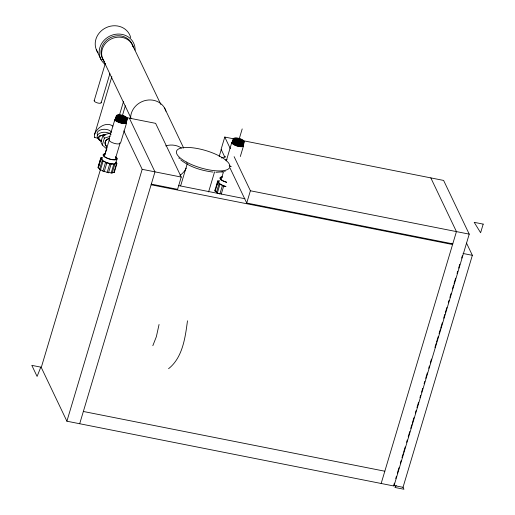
<?xml version="1.0" encoding="UTF-8"?>
<svg xmlns="http://www.w3.org/2000/svg" width="515" height="515" viewBox="0 0 515 515"><rect width="100%" height="100%" fill="white"/><g stroke="black" fill="none" stroke-linecap="round" stroke-linejoin="round"><path stroke-width="0.77" d="M187.479 320.8C185.265 337.576 182.696 357.481 168.566 368.701M111.852 76.671L94.683 134.119L94.38 137.479L98.932 138.381M159.058 324.476L156.36 336.681L152.833 345.707M102.697 157.661A1.989 0.644 16.6 0 1 101.281 157.577L100.837 157.912A1.989 0.644 16.6 0 1 100.618 158.884L98.043 167.504L98.301 168.038A1.989 0.644 16.6 0 1 99.588 169.313L100.477 169.911A1.989 0.644 16.6 0 1 102.929 171.141L104.217 171.637A1.989 0.644 16.6 0 1 107.171 172.499L108.511 172.763A1.989 0.644 16.6 0 1 111.176 173.021L112.206 172.982A1.989 0.644 16.6 0 1 113.873 172.564L114.266 172.467L116.892 163.615A1.989 0.644 16.6 0 1 116.699 162.663M98.61 166.77A1.989 0.644 16.6 0 0 98.262 166.525L98.706 166.197M100.618 158.884L100.876 159.418A1.989 0.644 16.6 0 1 102.163 160.699L103.052 161.292A1.989 0.644 16.6 0 1 105.504 162.528L106.792 163.023A1.989 0.644 16.6 0 1 109.746 163.879L111.086 164.143A1.989 0.644 16.6 0 1 113.751 164.401L114.781 164.362A1.989 0.644 16.6 0 1 116.448 163.944L116.892 163.615M219.693 180.771A1.989 0.644 16.6 0 1 218.135 180.739L217.742 180.836L214.897 190.659L215.154 191.2A1.989 0.644 16.6 0 1 216.442 192.475L217.33 193.067A1.989 0.644 16.6 0 1 219.525 193.955M94.168 100.74L105.369 63.261M101.191 102.755L109.882 73.69M111.021 134.776L110.191 133.031L102.968 135.233L100.921 142.089L102.305 144.998L106.901 149.138M102.305 144.998L104.358 138.136L102.968 135.233M98.262 166.525L100.837 157.912M98.919 165.476L99.562 163.326M99.994 161.884L101.281 157.577M98.301 168.038L100.876 159.418M99.588 169.313L102.163 160.699M108.968 139.243L114.916 119.358M104.191 156.824L109.206 140.029M100.444 169.525L41.277 367.485L66.899 421.199L393.949 486.018L469.229 234.138L443.615 180.43L242.861 140.64M105.047 154.12L106.663 148.732M114.948 120.999L116.557 115.611M100.477 169.911L103.052 161.292M119.396 115.263L123.497 101.552M102.929 171.141L105.504 162.528M104.217 171.637L106.792 163.023M121.431 118.856L125.345 105.762M107.171 172.499L109.746 163.879M108.511 172.763L111.086 164.143M111.176 173.021L113.751 164.401M115.07 159.869L120.092 143.08M120.722 142.539L126.664 122.654M112.206 172.982L114.781 164.362M115.933 162.746L117.124 158.768M113.873 172.564L116.448 163.944M66.899 421.199L142.179 169.319L123.832 130.849M79.69 423.729L154.97 171.856L129.355 118.147M125.589 117.401L155.627 123.349L181.248 177.063L177.578 189.327L151.307 184.119M180.649 185.831L187.305 163.551M233.424 138.773L224.772 137.054L221.109 149.318L225.023 157.526M208.588 191.921L214.568 171.913M219.171 156.521L221.238 149.595M216.416 186.482L217.491 182.889M215.154 191.2L217.729 182.58L217.472 182.046A1.989 0.644 16.6 0 0 217.691 181.068M216.442 192.475L219.017 183.855A1.989 0.644 16.6 0 0 217.729 182.58M226.285 160.873L231.769 142.52M221.044 179.98L223.555 171.585M217.33 193.067L219.905 184.454L219.017 183.855M220.002 193.582L222.358 185.683A1.989 0.644 16.6 0 0 219.905 184.454M221.283 194.078L223.645 186.179A1.989 0.644 16.6 0 1 225.976 186.675M238.284 142.018L242.198 128.924M240.318 156.521L243.518 145.816M452.775 243.865L246.724 203.026L250.393 190.769L234.119 156.65M381.158 483.482L456.438 231.602L430.823 177.894M394.374 483.147L393.685 485.465L403.02 487.312L472.358 255.318L466.545 243.138M395.758 478.525L396.447 476.214M397.368 473.131L398.983 467.736M400.367 463.114L401.056 460.796M401.977 457.713L403.129 453.863M403.593 452.318L405.202 446.923M406.586 442.301L407.275 439.99M408.195 436.907L409.811 431.512M410.732 428.429L411.884 424.572M412.341 423.034L413.957 417.639M415.341 413.011L416.03 410.7M416.95 407.616L418.566 402.221M419.944 397.599L420.639 395.288M421.56 392.205L422.712 388.349M424.09 383.727L424.785 381.415M425.705 378.332L427.315 372.937M428.699 368.309L429.394 365.998M430.315 362.914L431.467 359.058M434.918 347.503L436.07 343.647M436.533 342.108L438.143 336.707M439.063 333.63L440.216 329.774M440.679 328.229L442.288 322.834M443.673 318.212L444.825 314.356M445.288 312.817L446.898 307.423M448.282 302.794L448.971 300.483M449.891 297.4L451.043 293.55M452.428 288.921L453.58 285.072M454.037 283.527L455.653 278.132M457.037 273.51L457.726 271.199M458.646 268.115L459.798 264.259M461.64 258.092L462.335 255.781M94.683 134.119C97.058 127.417 106.405 121.328 112.875 126.104M396.215 485.465L394.954 487.467L403.947 489.25L402.936 487.139M109.631 133.752L110.191 133.031M94.38 137.479L94.915 137.254M224.469 171.418L225.287 171.128M104.358 138.136L110.133 136.378M221.27 157.951L225.602 156.631M225.544 159.978L226.986 159.534M215.56 189.353L215.116 189.687A1.989 0.644 16.6 0 1 215.585 190.054M215.894 172.287L222.918 171.791M221.939 171.991L222.551 171.868M213.036 172.081C201.532 170.626 189.797 167.111 180.636 159.785M142.179 169.319L181.248 177.063M250.393 190.769L469.229 234.138M178.654 185.6L244.947 198.739M151.107 184.782L452.576 244.528L451.964 243.247M463.024 253.47L472.358 255.318M83.353 411.472L384.821 471.219M223.645 186.179L222.358 185.683M178.782 157.925L179.439 158.633M224.772 137.054L230.308 148.668M230.108 168.193L246.724 203.026M164.575 108.021L183.688 148.095M132.201 44.399L160.847 104.461M102.607 58.633L131.035 118.205M96.292 49.64L101.159 59.824M105.337 144.561L106.92 147.882M115.502 156.908A6.862 2.227 16.6 0 1 114.343 159.695A6.862 2.227 16.6 0 1 105.421 157.197A6.862 2.227 16.6 0 1 105.028 153.972M98.61 167.433A1.989 0.644 16.6 0 1 98.043 167.504M114.317 172.235A1.989 0.644 16.6 0 1 114.13 172.107M115.772 162.064A7.313 2.369 16.6 0 1 108.601 163.158A7.313 2.369 16.6 0 1 102.189 158.26M126.529 122.081A6.109 1.983 16.6 0 1 119.396 122.634A6.109 1.983 16.6 0 1 116.281 118.489M126.336 121.083A5.916 1.918 16.6 0 1 120.368 122.158A5.916 1.918 16.6 0 1 116.184 117.999M119.042 117.954A5.916 1.918 16.6 0 1 123.394 119.177M120.072 142.829A5.659 1.835 16.6 0 1 114.06 143.292A5.659 1.835 16.6 0 1 109.457 139.604M115.856 156.914A7.313 2.369 16.6 0 1 114.382 159.888A7.313 2.369 16.6 0 1 104.7 156.953A7.313 2.369 16.6 0 1 105.337 153.728M126.754 119.802A5.375 1.745 16.6 0 1 120.684 119.898A5.498 1.783 16.6 0 1 116.532 116.461M116.647 116.506A5.375 1.745 16.6 0 0 120.684 119.898A5.498 1.783 16.6 0 0 126.87 119.841M117.214 116.229A5.375 1.745 16.6 0 1 122.145 116.705A5.498 1.783 16.6 0 1 126.555 119.042M126.445 119.023A5.375 1.745 16.6 0 0 122.145 116.705A5.498 1.783 16.6 0 0 117.117 116.178M125.943 122.216A5.375 1.745 16.6 0 1 121.244 122.931A5.375 1.745 16.6 0 1 115.637 119.802M126.941 120.059A5.916 1.918 16.6 0 1 120.394 120.716A5.916 1.918 16.6 0 1 116.583 116.673M117.536 116.532A5.916 1.918 16.6 0 1 126.046 119.113M126.124 121.534A5.375 1.745 16.6 0 1 119.956 121.115A5.375 1.745 16.6 0 1 116.087 118.019M118.218 117.414A5.375 1.745 16.6 0 1 124.514 119.177M126.458 120.916A5.498 1.783 16.6 0 1 120.613 121.373A5.498 1.783 16.6 0 1 116.139 117.787M118.147 117.362A5.498 1.783 16.6 0 1 124.585 119.165M106.27 145.932A4.674 4.242 -25.5 0 1 105.356 141.522A4.674 4.242 -25.5 0 1 109.232 138.496M105.974 145.616A4.551 4.133 -25.5 0 1 108.961 138.69M215.463 190.595A1.989 0.644 16.6 0 1 214.897 190.659M225.454 186.314A7.313 2.369 16.6 0 1 219.042 181.415M226.658 182.194A6.862 2.227 16.6 0 1 220.735 179.104A6.862 2.227 16.6 0 1 222.48 177.07M243.17 144.927A6.109 1.983 16.6 0 1 237.003 146.041A6.109 1.983 16.6 0 1 232.683 141.747M243.402 144.548A5.916 1.918 16.6 0 1 236.855 145.204A5.916 1.918 16.6 0 1 233.038 141.162M235.896 141.116A5.916 1.918 16.6 0 1 238.831 141.805M239.552 142.056A5.916 1.918 16.6 0 1 240.248 142.333M231.267 166.557A5.659 1.835 16.6 0 1 229.201 165.83M226.639 182.336A7.313 2.369 16.6 0 1 220.33 179.053A7.313 2.369 16.6 0 1 222.19 176.883M243.608 142.964A5.375 1.745 16.6 0 1 237.537 143.061A5.375 1.745 16.6 0 1 233.501 139.662M234.068 139.385A5.375 1.745 16.6 0 1 238.999 139.868A5.498 1.783 16.6 0 1 243.408 142.198M243.299 142.185A5.375 1.745 16.6 0 0 238.999 139.868A5.498 1.783 16.6 0 0 233.971 139.34M243.981 141.586A5.916 1.918 16.6 0 1 237.891 142.629A5.916 1.918 16.6 0 1 233.971 138.477A5.916 1.918 16.6 0 1 243.685 141.271M242.797 145.372A5.375 1.745 16.6 0 1 237.421 145.919A5.375 1.745 16.6 0 1 232.548 142.501M243.795 143.221A5.916 1.918 16.6 0 1 237.248 143.878A5.916 1.918 16.6 0 1 233.437 139.835M233.874 139.745A5.916 1.918 16.6 0 1 242.9 142.269M243.724 142.996A5.498 1.783 16.6 0 1 237.177 142.983A5.498 1.783 16.6 0 1 233.636 139.462M243.209 144.29A5.375 1.745 16.6 0 1 237.145 144.387A5.375 1.745 16.6 0 1 233.102 140.988M235.072 140.569A5.375 1.745 16.6 0 1 241.368 142.333M243.312 144.078A5.498 1.783 16.6 0 1 237.467 144.528A5.498 1.783 16.6 0 1 232.992 140.949M235.001 140.518A5.498 1.783 16.6 0 1 241.445 142.32M135.123 50.174A18.282 16.596 -25.5 0 0 119.898 34.106A18.282 16.596 -25.5 0 0 99.865 47.547L99.382 49.652A18.282 16.596 -25.5 0 0 105.311 64.51M97.94 52.691A18.282 16.596 -25.5 0 1 106.335 27.552A18.282 16.596 -25.5 0 1 130.726 37.692M103.798 60.5A16.454 14.935 -25.5 0 1 110.667 37.518A16.454 14.935 -25.5 0 1 132.934 46.492M101.03 102.253A3.656 1.185 16.6 0 1 97.457 102.916A3.656 1.185 16.6 0 1 94.496 100.38M97.753 135.175A7.313 4.21 0 0 1 101.848 129.516A7.313 4.21 0 0 1 111.414 132.22M99.324 139.462A7.313 4.21 0 0 1 99.511 133.327A7.313 4.21 0 0 1 110.139 133.816M101.384 141.245A5.845 3.367 0 0 1 98.758 137.228A5.845 3.367 0 0 1 105.124 134.994M101.455 141.168A5.704 3.283 0 0 1 98.899 137.254A5.704 3.283 0 0 1 105.105 135.072M101.455 140.569A5.704 3.283 0 0 1 98.597 137.872M98.61 137.46A5.704 3.283 0 0 1 98.899 136.655M99.53 135.915A5.704 3.283 0 0 1 99.962 135.587M186.301 168.09A18.282 16.596 -25.5 0 1 179.935 175.37M165.727 145.887A18.282 16.596 -25.5 0 1 181.344 147.998M130.604 117.671A18.282 16.596 -25.5 0 1 146.447 100.264A18.282 16.596 -25.5 0 1 165.933 111.214M104.461 61.884A16.454 14.935 -25.5 0 1 111.33 38.902A16.454 14.935 -25.5 0 1 133.591 47.876M483.186 224.115L480.611 232.735L474.199 222.332L483.186 224.115M40.801 367.144L37.093 376.433L31.814 365.36L40.801 367.144M186.391 162.064A27.816 9.019 16.6 0 0 229.606 167.626A27.816 9.019 16.6 0 0 193.428 147.895A27.816 9.019 16.6 0 0 186.391 162.064M118.122 118.25A5.916 1.918 16.6 0 0 127.385 119.525A5.916 1.918 16.6 0 0 119.834 115.309A5.916 1.918 16.6 0 0 118.122 118.25M118.579 117.549A5.498 1.783 16.6 0 0 127.192 118.733A5.498 1.783 16.6 0 0 120.169 114.813A5.498 1.783 16.6 0 0 118.579 117.549M119.139 117.459A4.59 1.487 16.6 0 0 126.33 118.45A4.59 1.487 16.6 0 0 120.465 115.18A4.59 1.487 16.6 0 0 119.139 117.459M235.432 140.704A5.498 1.783 16.6 0 0 244.046 141.895A5.498 1.783 16.6 0 0 237.022 137.969A5.498 1.783 16.6 0 0 235.432 140.704M235.992 140.621A4.59 1.487 16.6 0 0 243.183 141.612A4.59 1.487 16.6 0 0 237.318 138.335A4.59 1.487 16.6 0 0 235.992 140.621"/></g></svg>
